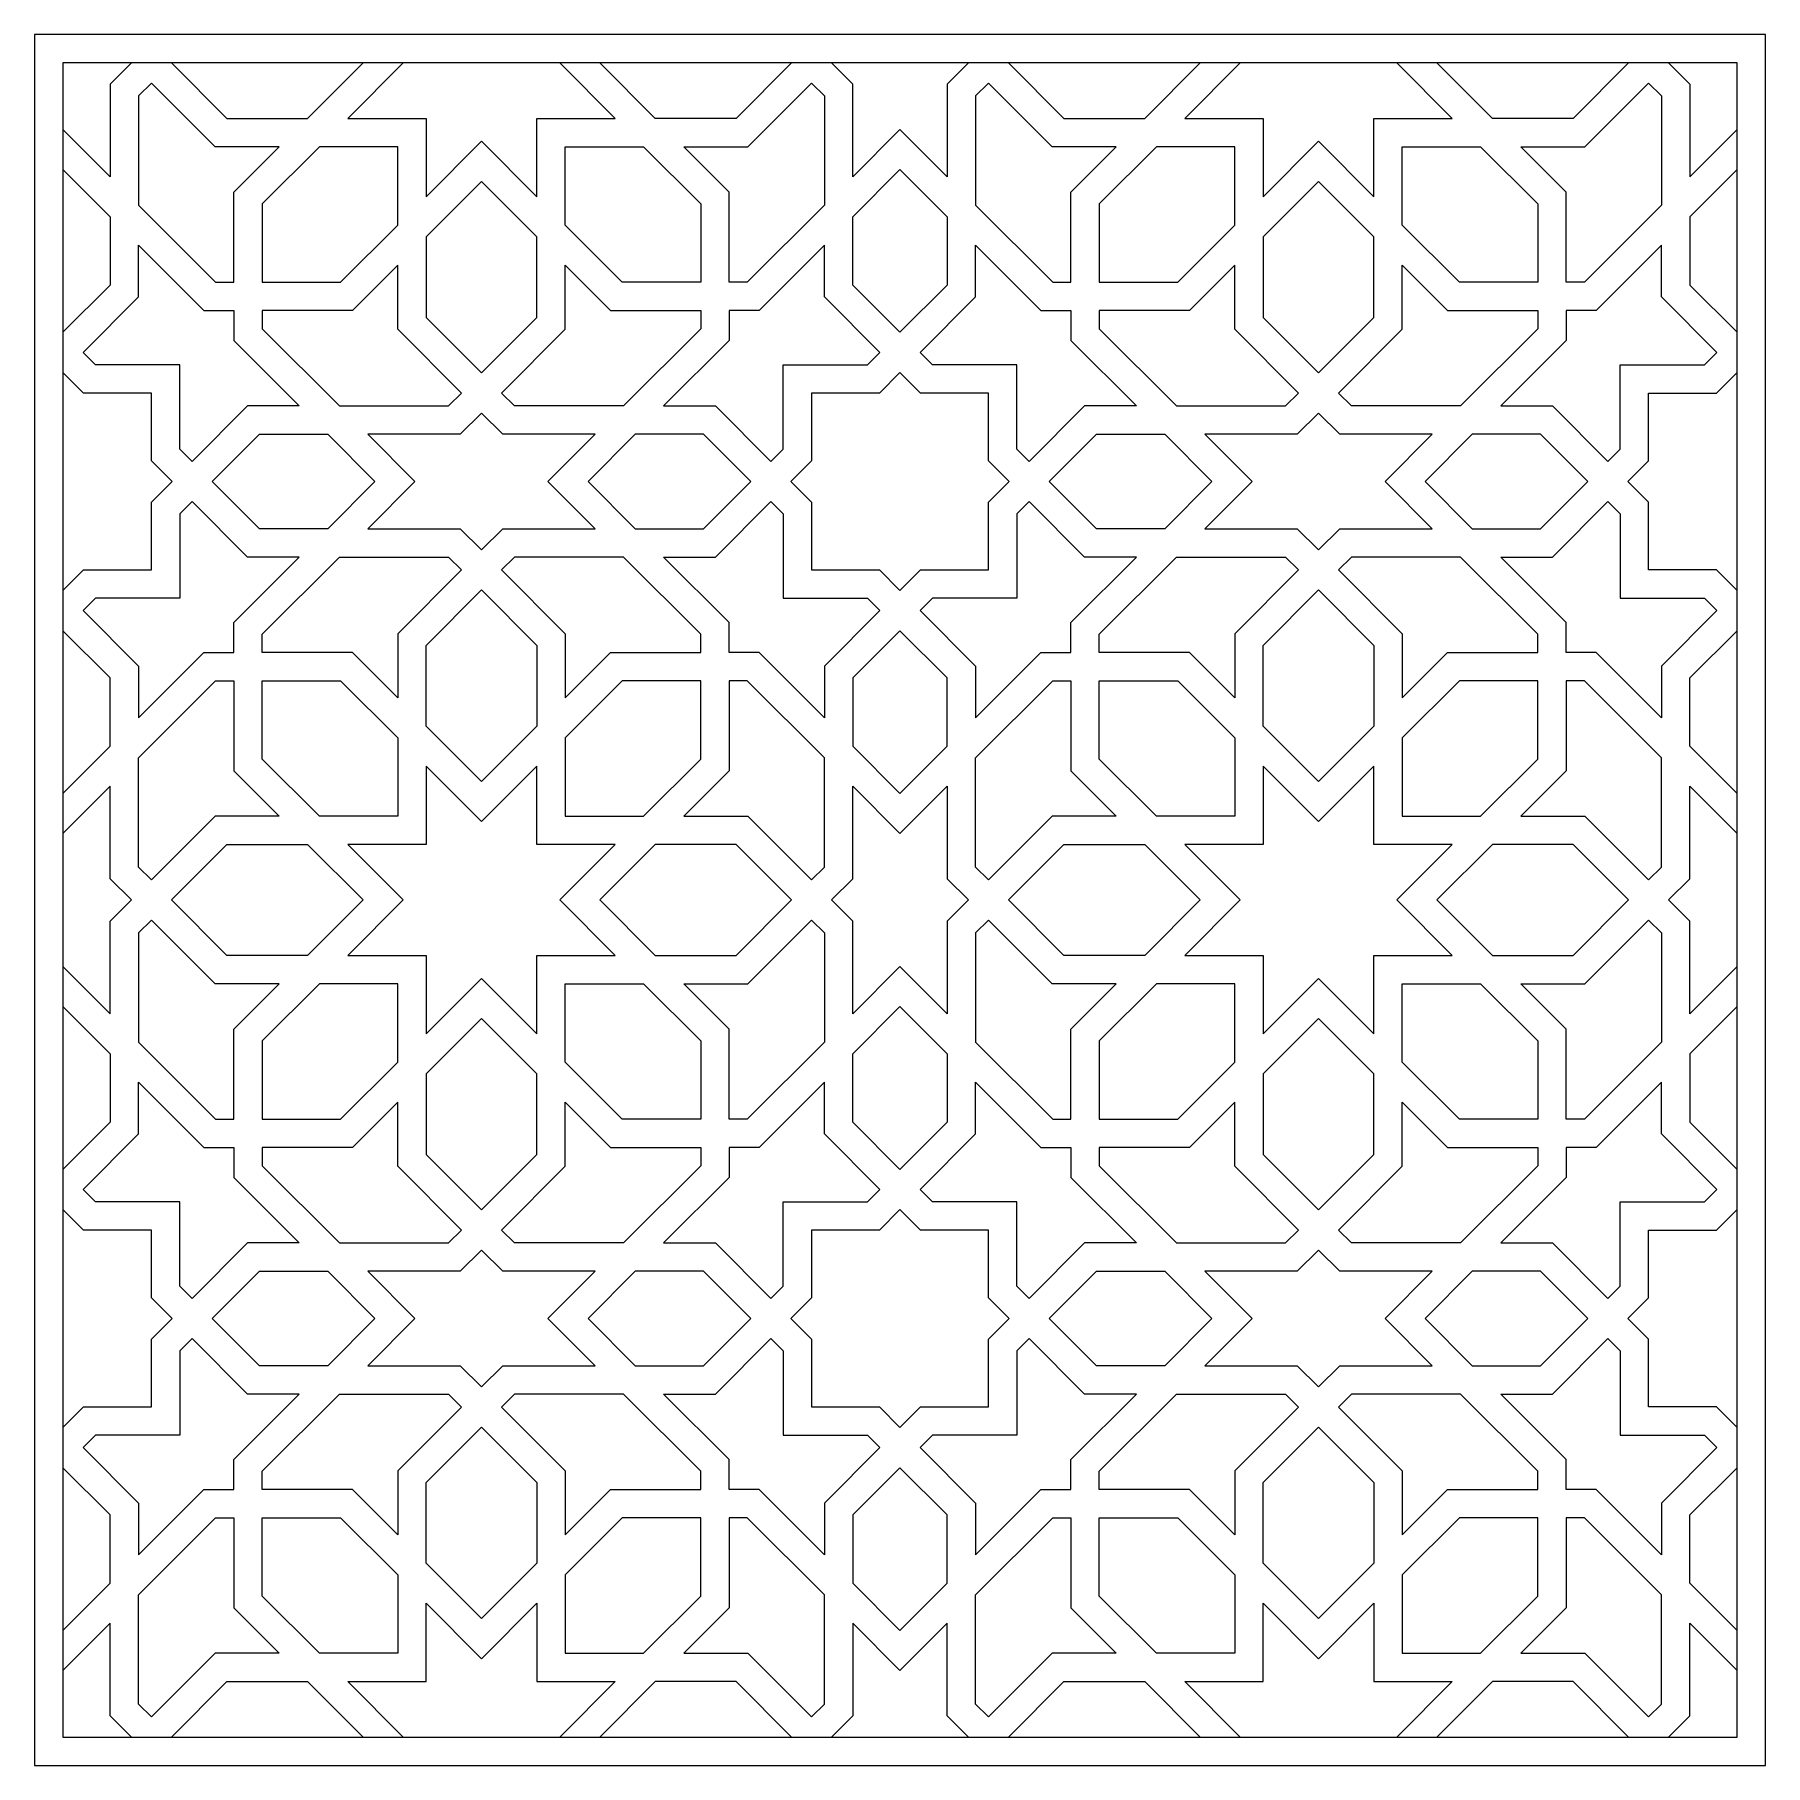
# Model space of a CAD drawing. Extents: x 376 to 1292, y 2504 to 3420.
import ezdxf

# ---------------------------------------------------------------- set-up
doc = ezdxf.new("R2010")
doc.units = 0
doc.layers.add('LAYER_01', color=7, linetype='CONTINUOUS')

msp = doc.modelspace()

# ---------------------------------------------------------------- linework, layer by layer
at = {"layer": 'LAYER_01'}
for points in [[(376.04, 2504.09), (1291.79, 2504.09), (1291.79, 3419.84), (376.04, 3419.84)], [(391.04, 2519.09), (1276.79, 2519.09), (1276.79, 3404.84), (391.04, 3404.84)], [(431.01, 3329.68), (471.82, 3288.86), (481.5, 3288.86), (481.5, 3336.53), (505.49, 3360.53), (471.56, 3360.53), (437.85, 3394.24), (431.01, 3387.39)], [(793.94, 3329.68), (753.13, 3288.86), (743.46, 3288.86), (743.46, 3336.53), (719.46, 3360.53), (753.39, 3360.53), (787.1, 3394.24), (793.94, 3387.39)], [(873.88, 3329.68), (914.7, 3288.86), (924.37, 3288.86), (924.37, 3336.53), (948.37, 3360.53), (914.43, 3360.53), (880.73, 3394.24), (873.88, 3387.39)], [(1236.82, 3329.68), (1196.01, 3288.86), (1186.33, 3288.86), (1186.33, 3336.53), (1162.34, 3360.53), (1196.27, 3360.53), (1229.98, 3394.24), (1236.82, 3387.39)], [(568.16, 3319.07), (568.16, 3360.53), (526.7, 3360.53), (496.5, 3330.32), (496.5, 3288.86), (537.95, 3288.86)], [(656.79, 3319.07), (656.79, 3360.53), (698.25, 3360.53), (728.46, 3330.32), (728.46, 3288.86), (687, 3288.86)], [(1011.04, 3319.07), (1011.04, 3360.53), (969.58, 3360.53), (939.37, 3330.32), (939.37, 3288.86), (980.83, 3288.86)], [(1099.67, 3319.07), (1099.67, 3360.53), (1141.12, 3360.53), (1171.33, 3330.32), (1171.33, 3288.86), (1129.88, 3288.86)], [(833.91, 3348.43), (858.88, 3323.46), (858.88, 3287.31), (833.91, 3262.34), (808.94, 3287.31), (808.94, 3323.46)], [(612.48, 3240.82), (641.79, 3270.14), (641.79, 3312.86), (612.48, 3342.17), (583.16, 3312.86), (583.16, 3270.14)], [(1055.35, 3240.82), (1084.67, 3270.14), (1084.67, 3312.86), (1055.35, 3342.17), (1026.04, 3312.86), (1026.04, 3270.14)], [(431.01, 3308.46), (465.61, 3273.86), (481.5, 3273.86), (481.5, 3257.97), (516.1, 3223.37), (488.73, 3223.37), (459.36, 3194.01), (452.84, 3200.53), (452.84, 3245.21), (408.17, 3245.21), (401.64, 3251.73), (431.01, 3281.09)], [(793.94, 3308.46), (759.34, 3273.86), (743.46, 3273.86), (743.46, 3257.97), (708.86, 3223.37), (736.22, 3223.37), (765.59, 3194.01), (772.11, 3200.53), (772.11, 3245.21), (816.79, 3245.21), (823.31, 3251.73), (793.94, 3281.09)], [(873.88, 3308.46), (908.48, 3273.86), (924.37, 3273.86), (924.37, 3257.97), (958.97, 3223.37), (931.6, 3223.37), (902.24, 3194.01), (895.72, 3200.53), (895.72, 3245.21), (851.04, 3245.21), (844.52, 3251.73), (873.88, 3281.09)], [(1236.82, 3308.46), (1202.22, 3273.86), (1186.33, 3273.86), (1186.33, 3257.97), (1151.73, 3223.37), (1179.1, 3223.37), (1208.46, 3194.01), (1214.99, 3200.53), (1214.99, 3245.21), (1259.66, 3245.21), (1266.19, 3251.73), (1236.82, 3281.09)], [(537.31, 3223.37), (595.03, 3223.37), (601.87, 3230.22), (568.16, 3263.92), (568.16, 3297.86), (544.17, 3273.86), (496.5, 3273.86), (496.5, 3264.19)], [(687.64, 3223.37), (629.92, 3223.37), (623.08, 3230.22), (656.79, 3263.92), (656.79, 3297.86), (680.79, 3273.86), (728.46, 3273.86), (728.46, 3264.19)], [(980.19, 3223.37), (1037.9, 3223.37), (1044.75, 3230.22), (1011.04, 3263.92), (1011.04, 3297.86), (987.04, 3273.86), (939.37, 3273.86), (939.37, 3264.19)], [(1130.52, 3223.37), (1072.8, 3223.37), (1065.96, 3230.22), (1099.67, 3263.92), (1099.67, 3297.86), (1123.66, 3273.86), (1171.33, 3273.86), (1171.33, 3264.19)], [(833.91, 3125.68), (844.83, 3136.6), (880.72, 3136.6), (880.72, 3172.49), (891.63, 3183.4), (880.72, 3194.32), (880.72, 3230.21), (844.83, 3230.21), (833.91, 3241.12), (823, 3230.21), (787.11, 3230.21), (787.11, 3194.32), (776.19, 3183.4), (787.11, 3172.49), (787.11, 3136.6), (823, 3136.6)], [(577.28, 3183.4), (552.31, 3158.43), (601.24, 3158.43), (612.48, 3147.2), (623.71, 3158.43), (672.64, 3158.43), (647.67, 3183.4), (672.64, 3208.37), (623.71, 3208.37), (612.48, 3219.61), (601.24, 3208.37), (552.31, 3208.37)], [(1020.16, 3183.4), (995.19, 3158.43), (1044.12, 3158.43), (1055.35, 3147.2), (1066.59, 3158.43), (1115.52, 3158.43), (1090.55, 3183.4), (1115.52, 3208.37), (1066.59, 3208.37), (1055.35, 3219.61), (1044.12, 3208.37), (995.19, 3208.37)], [(469.97, 3183.4), (494.94, 3208.37), (531.1, 3208.37), (556.07, 3183.4), (531.1, 3158.43), (494.94, 3158.43)], [(668.89, 3183.4), (693.86, 3158.43), (730.01, 3158.43), (754.98, 3183.4), (730.01, 3208.37), (693.86, 3208.37)], [(912.85, 3183.4), (937.82, 3208.37), (973.97, 3208.37), (998.94, 3183.4), (973.97, 3158.43), (937.82, 3158.43)], [(1197.86, 3183.4), (1172.89, 3208.37), (1136.73, 3208.37), (1111.76, 3183.4), (1136.73, 3158.43), (1172.89, 3158.43)], [(431.01, 3058.35), (465.61, 3092.95), (481.5, 3092.95), (481.5, 3108.84), (516.1, 3143.43), (488.73, 3143.43), (459.36, 3172.8), (452.84, 3166.28), (452.84, 3121.6), (408.17, 3121.6), (401.64, 3115.08), (431.01, 3085.71)], [(793.94, 3058.35), (759.34, 3092.95), (743.46, 3092.95), (743.46, 3108.84), (708.86, 3143.43), (736.22, 3143.43), (765.59, 3172.8), (772.11, 3166.28), (772.11, 3121.6), (816.79, 3121.6), (823.31, 3115.08), (793.94, 3085.71)], [(873.88, 3058.35), (908.48, 3092.95), (924.37, 3092.95), (924.37, 3108.84), (958.97, 3143.43), (931.6, 3143.43), (902.24, 3172.8), (895.72, 3166.28), (895.72, 3121.6), (851.04, 3121.6), (844.52, 3115.08), (873.88, 3085.71)], [(1236.82, 3058.35), (1202.22, 3092.95), (1186.33, 3092.95), (1186.33, 3108.84), (1151.73, 3143.43), (1179.1, 3143.43), (1208.46, 3172.8), (1214.99, 3166.28), (1214.99, 3121.6), (1259.66, 3121.6), (1266.19, 3115.08), (1236.82, 3085.71)], [(537.31, 3143.43), (595.03, 3143.43), (601.87, 3136.59), (568.16, 3102.88), (568.16, 3068.95), (544.17, 3092.95), (496.5, 3092.95), (496.5, 3102.62)], [(687.64, 3143.43), (629.92, 3143.43), (623.08, 3136.59), (656.79, 3102.88), (656.79, 3068.95), (680.79, 3092.95), (728.46, 3092.95), (728.46, 3102.62)], [(980.19, 3143.43), (1037.9, 3143.43), (1044.75, 3136.59), (1011.04, 3102.88), (1011.04, 3068.95), (987.04, 3092.95), (939.37, 3092.95), (939.37, 3102.62)], [(1130.52, 3143.43), (1072.8, 3143.43), (1065.96, 3136.59), (1099.67, 3102.88), (1099.67, 3068.95), (1123.66, 3092.95), (1171.33, 3092.95), (1171.33, 3102.62)], [(612.48, 3125.99), (641.79, 3096.67), (641.79, 3053.95), (612.48, 3024.64), (583.16, 3053.95), (583.16, 3096.67)], [(1055.35, 3125.99), (1084.67, 3096.67), (1084.67, 3053.95), (1055.35, 3024.64), (1026.04, 3053.95), (1026.04, 3096.67)], [(833.91, 3018.38), (858.88, 3043.35), (858.88, 3079.5), (833.91, 3104.47), (808.94, 3079.5), (808.94, 3043.35)], [(431.01, 3037.13), (471.82, 3077.95), (481.5, 3077.95), (481.5, 3030.28), (505.49, 3006.28), (471.56, 3006.28), (437.85, 2972.57), (431.01, 2979.41)], [(568.16, 3047.74), (568.16, 3006.28), (526.7, 3006.28), (496.5, 3036.49), (496.5, 3077.95), (537.95, 3077.95)], [(656.79, 3047.74), (656.79, 3006.28), (698.25, 3006.28), (728.46, 3036.49), (728.46, 3077.95), (687, 3077.95)], [(793.94, 3037.13), (753.13, 3077.95), (743.46, 3077.95), (743.46, 3030.28), (719.46, 3006.28), (753.39, 3006.28), (787.1, 2972.57), (793.94, 2979.41)], [(873.88, 3037.13), (914.7, 3077.95), (924.37, 3077.95), (924.37, 3030.28), (948.37, 3006.28), (914.43, 3006.28), (880.73, 2972.57), (873.88, 2979.41)], [(1011.04, 3047.74), (1011.04, 3006.28), (969.58, 3006.28), (939.37, 3036.49), (939.37, 3077.95), (980.83, 3077.95)], [(1099.67, 3047.74), (1099.67, 3006.28), (1141.12, 3006.28), (1171.33, 3036.49), (1171.33, 3077.95), (1129.88, 3077.95)], [(1236.82, 3037.13), (1196.01, 3077.95), (1186.33, 3077.95), (1186.33, 3030.28), (1162.34, 3006.28), (1196.27, 3006.28), (1229.98, 2972.57), (1236.82, 2979.41)], [(612.48, 3003.42), (583.16, 3032.74), (583.16, 2991.28), (541.7, 2991.28), (571.02, 2961.97), (541.7, 2932.65), (583.16, 2932.65), (583.16, 2891.19), (612.48, 2920.51), (641.79, 2891.19), (641.79, 2932.65), (683.25, 2932.65), (653.93, 2961.97), (683.25, 2991.28), (641.79, 2991.28), (641.79, 3032.74)], [(1055.35, 3003.42), (1026.04, 3032.74), (1026.04, 2991.28), (984.58, 2991.28), (1013.9, 2961.97), (984.58, 2932.65), (1026.04, 2932.65), (1026.04, 2891.19), (1055.35, 2920.51), (1084.67, 2891.19), (1084.67, 2932.65), (1126.12, 2932.65), (1096.81, 2961.97), (1126.12, 2991.28), (1084.67, 2991.28), (1084.67, 3032.74)], [(833.91, 2997.16), (858.88, 3022.13), (858.88, 2973.2), (870.12, 2961.97), (858.88, 2950.73), (858.88, 2901.8), (833.91, 2926.77), (808.94, 2901.8), (808.94, 2950.73), (797.71, 2961.97), (808.94, 2973.2), (808.94, 3022.13)], [(448.46, 2961.97), (477.77, 2991.28), (520.49, 2991.28), (549.81, 2961.97), (520.49, 2932.65), (477.77, 2932.65)], [(776.5, 2961.97), (747.18, 2991.28), (704.46, 2991.28), (675.15, 2961.97), (704.46, 2932.65), (747.18, 2932.65)], [(992.68, 2961.97), (963.37, 2932.65), (920.65, 2932.65), (891.33, 2961.97), (920.65, 2991.28), (963.37, 2991.28)], [(1219.37, 2961.97), (1190.06, 2991.28), (1147.34, 2991.28), (1118.02, 2961.97), (1147.34, 2932.65), (1190.06, 2932.65)], [(431.01, 2886.8), (471.82, 2845.99), (481.5, 2845.99), (481.5, 2893.66), (505.49, 2917.65), (471.56, 2917.65), (437.85, 2951.36), (431.01, 2944.52)], [(793.94, 2886.8), (753.13, 2845.99), (743.46, 2845.99), (743.46, 2893.66), (719.46, 2917.65), (753.39, 2917.65), (787.1, 2951.36), (793.94, 2944.52)], [(873.88, 2886.8), (914.7, 2845.99), (924.37, 2845.99), (924.37, 2893.66), (948.37, 2917.65), (914.43, 2917.65), (880.73, 2951.36), (873.88, 2944.52)], [(1236.82, 2886.8), (1196.01, 2845.99), (1186.33, 2845.99), (1186.33, 2893.66), (1162.34, 2917.65), (1196.27, 2917.65), (1229.98, 2951.36), (1236.82, 2944.52)], [(568.16, 2876.19), (568.16, 2917.65), (526.7, 2917.65), (496.5, 2887.44), (496.5, 2845.99), (537.95, 2845.99)], [(656.79, 2876.19), (656.79, 2917.65), (698.25, 2917.65), (728.46, 2887.44), (728.46, 2845.99), (687, 2845.99)], [(1011.04, 2876.19), (1011.04, 2917.65), (969.58, 2917.65), (939.37, 2887.44), (939.37, 2845.99), (980.83, 2845.99)], [(1099.67, 2876.19), (1099.67, 2917.65), (1141.12, 2917.65), (1171.33, 2887.44), (1171.33, 2845.99), (1129.88, 2845.99)], [(833.91, 2905.56), (858.88, 2880.59), (858.88, 2844.43), (833.91, 2819.46), (808.94, 2844.43), (808.94, 2880.59)], [(612.48, 2797.95), (641.79, 2827.26), (641.79, 2869.98), (612.48, 2899.3), (583.16, 2869.98), (583.16, 2827.26)], [(1055.35, 2797.95), (1084.67, 2827.26), (1084.67, 2869.98), (1055.35, 2899.3), (1026.04, 2869.98), (1026.04, 2827.26)], [(431.01, 2865.59), (465.61, 2830.99), (481.5, 2830.99), (481.5, 2815.1), (516.1, 2780.5), (488.73, 2780.5), (459.36, 2751.13), (452.84, 2757.66), (452.84, 2802.33), (408.17, 2802.33), (401.64, 2808.85), (431.01, 2838.22)], [(793.94, 2865.59), (759.34, 2830.99), (743.46, 2830.99), (743.46, 2815.1), (708.86, 2780.5), (736.22, 2780.5), (765.59, 2751.13), (772.11, 2757.66), (772.11, 2802.33), (816.79, 2802.33), (823.31, 2808.85), (793.94, 2838.22)], [(873.88, 2865.59), (908.48, 2830.99), (924.37, 2830.99), (924.37, 2815.1), (958.97, 2780.5), (931.6, 2780.5), (902.24, 2751.13), (895.72, 2757.66), (895.72, 2802.33), (851.04, 2802.33), (844.52, 2808.85), (873.88, 2838.22)], [(1236.82, 2865.59), (1202.22, 2830.99), (1186.33, 2830.99), (1186.33, 2815.1), (1151.73, 2780.5), (1179.1, 2780.5), (1208.46, 2751.13), (1214.99, 2757.66), (1214.99, 2802.33), (1259.66, 2802.33), (1266.19, 2808.85), (1236.82, 2838.22)], [(537.31, 2780.5), (595.03, 2780.5), (601.87, 2787.34), (568.16, 2821.05), (568.16, 2854.98), (544.17, 2830.99), (496.5, 2830.99), (496.5, 2821.31)], [(687.64, 2780.5), (629.92, 2780.5), (623.08, 2787.34), (656.79, 2821.05), (656.79, 2854.98), (680.79, 2830.99), (728.46, 2830.99), (728.46, 2821.31)], [(980.19, 2780.5), (1037.9, 2780.5), (1044.75, 2787.34), (1011.04, 2821.05), (1011.04, 2854.98), (987.04, 2830.99), (939.37, 2830.99), (939.37, 2821.31)], [(1130.52, 2780.5), (1072.8, 2780.5), (1065.96, 2787.34), (1099.67, 2821.05), (1099.67, 2854.98), (1123.66, 2830.99), (1171.33, 2830.99), (1171.33, 2821.31)], [(833.91, 2682.81), (844.83, 2693.72), (880.72, 2693.72), (880.72, 2729.61), (891.63, 2740.53), (880.72, 2751.44), (880.72, 2787.33), (844.83, 2787.33), (833.91, 2798.25), (823, 2787.33), (787.11, 2787.33), (787.11, 2751.44), (776.19, 2740.53), (787.11, 2729.61), (787.11, 2693.72), (823, 2693.72)], [(577.28, 2740.53), (552.31, 2715.56), (601.24, 2715.56), (612.48, 2704.32), (623.71, 2715.56), (672.64, 2715.56), (647.67, 2740.53), (672.64, 2765.5), (623.71, 2765.5), (612.48, 2776.73), (601.24, 2765.5), (552.31, 2765.5)], [(1020.16, 2740.53), (995.19, 2715.56), (1044.12, 2715.56), (1055.35, 2704.32), (1066.59, 2715.56), (1115.52, 2715.56), (1090.55, 2740.53), (1115.52, 2765.5), (1066.59, 2765.5), (1055.35, 2776.73), (1044.12, 2765.5), (995.19, 2765.5)], [(469.97, 2740.53), (494.94, 2765.5), (531.1, 2765.5), (556.07, 2740.53), (531.1, 2715.56), (494.94, 2715.56)], [(668.89, 2740.53), (693.86, 2715.56), (730.01, 2715.56), (754.98, 2740.53), (730.01, 2765.5), (693.86, 2765.5)], [(912.85, 2740.53), (937.82, 2765.5), (973.97, 2765.5), (998.94, 2740.53), (973.97, 2715.56), (937.82, 2715.56)], [(1111.76, 2740.53), (1136.73, 2715.56), (1172.89, 2715.56), (1197.86, 2740.53), (1172.89, 2765.5), (1136.73, 2765.5)], [(431.01, 2615.47), (465.61, 2650.07), (481.5, 2650.07), (481.5, 2665.96), (516.1, 2700.56), (488.73, 2700.56), (459.36, 2729.92), (452.84, 2723.4), (452.84, 2678.72), (408.17, 2678.72), (401.64, 2672.2), (431.01, 2642.84)], [(793.94, 2615.47), (759.34, 2650.07), (743.46, 2650.07), (743.46, 2665.96), (708.86, 2700.56), (736.22, 2700.56), (765.59, 2729.92), (772.11, 2723.4), (772.11, 2678.72), (816.79, 2678.72), (823.31, 2672.2), (793.94, 2642.84)], [(873.88, 2615.47), (908.48, 2650.07), (924.37, 2650.07), (924.37, 2665.96), (958.97, 2700.56), (931.6, 2700.56), (902.24, 2729.92), (895.72, 2723.4), (895.72, 2678.72), (851.04, 2678.72), (844.52, 2672.2), (873.88, 2642.84)], [(1236.82, 2615.47), (1202.22, 2650.07), (1186.33, 2650.07), (1186.33, 2665.96), (1151.73, 2700.56), (1179.1, 2700.56), (1208.46, 2729.92), (1214.99, 2723.4), (1214.99, 2678.72), (1259.66, 2678.72), (1266.19, 2672.2), (1236.82, 2642.84)], [(537.31, 2700.56), (595.03, 2700.56), (601.87, 2693.71), (568.16, 2660.01), (568.16, 2626.07), (544.17, 2650.07), (496.5, 2650.07), (496.5, 2659.74)], [(687.64, 2700.56), (629.92, 2700.56), (623.08, 2693.71), (656.79, 2660.01), (656.79, 2626.07), (680.79, 2650.07), (728.46, 2650.07), (728.46, 2659.74)], [(980.19, 2700.56), (1037.9, 2700.56), (1044.75, 2693.71), (1011.04, 2660.01), (1011.04, 2626.07), (987.04, 2650.07), (939.37, 2650.07), (939.37, 2659.74)], [(1130.52, 2700.56), (1072.8, 2700.56), (1065.96, 2693.71), (1099.67, 2660.01), (1099.67, 2626.07), (1123.66, 2650.07), (1171.33, 2650.07), (1171.33, 2659.74)], [(612.48, 2683.11), (641.79, 2653.79), (641.79, 2611.07), (612.48, 2581.76), (583.16, 2611.07), (583.16, 2653.79)], [(1055.35, 2683.11), (1084.67, 2653.79), (1084.67, 2611.07), (1055.35, 2581.76), (1026.04, 2611.07), (1026.04, 2653.79)], [(833.91, 2575.5), (858.88, 2600.47), (858.88, 2636.62), (833.91, 2661.59), (808.94, 2636.62), (808.94, 2600.47)], [(431.01, 2594.26), (471.82, 2635.07), (481.5, 2635.07), (481.5, 2587.4), (505.49, 2563.4), (471.56, 2563.4), (437.85, 2529.7), (431.01, 2536.54)], [(568.16, 2604.86), (568.16, 2563.4), (526.7, 2563.4), (496.5, 2593.61), (496.5, 2635.07), (537.95, 2635.07)], [(656.79, 2604.86), (656.79, 2563.4), (698.25, 2563.4), (728.46, 2593.61), (728.46, 2635.07), (687, 2635.07)], [(793.94, 2594.26), (753.13, 2635.07), (743.46, 2635.07), (743.46, 2587.4), (719.46, 2563.4), (753.39, 2563.4), (787.1, 2529.7), (793.94, 2536.54)], [(873.88, 2594.26), (914.7, 2635.07), (924.37, 2635.07), (924.37, 2587.4), (948.37, 2563.4), (914.43, 2563.4), (880.73, 2529.7), (873.88, 2536.54)], [(1011.04, 2604.86), (1011.04, 2563.4), (969.58, 2563.4), (939.37, 2593.61), (939.37, 2635.07), (980.83, 2635.07)], [(1099.67, 2604.86), (1099.67, 2563.4), (1141.12, 2563.4), (1171.33, 2593.61), (1171.33, 2635.07), (1129.88, 2635.07)], [(1236.82, 2594.26), (1196.01, 2635.07), (1186.33, 2635.07), (1186.33, 2587.4), (1162.34, 2563.4), (1196.27, 2563.4), (1229.98, 2529.7), (1236.82, 2536.54)]]:
    msp.add_lwpolyline(points, close=True, dxfattribs=at)
for points in [[(427.24, 3404.84), (416.01, 3393.61), (416.01, 3344.68), (391.04, 3369.65)], [(448.46, 3404.84), (477.77, 3375.53), (520.49, 3375.53), (549.81, 3404.84)], [(571.02, 3404.84), (541.7, 3375.53), (583.16, 3375.53), (583.16, 3334.07), (612.48, 3363.39), (641.79, 3334.07), (641.79, 3375.53), (683.25, 3375.53), (653.93, 3404.84)], [(776.5, 3404.84), (747.18, 3375.53), (704.46, 3375.53), (675.15, 3404.84)], [(870.12, 3404.84), (858.88, 3393.61), (858.88, 3344.68), (833.91, 3369.65), (808.94, 3344.68), (808.94, 3393.61), (797.71, 3404.84)], [(891.33, 3404.84), (920.65, 3375.53), (963.37, 3375.53), (992.68, 3404.84)], [(1013.9, 3404.84), (984.58, 3375.53), (1026.04, 3375.53), (1026.04, 3334.07), (1055.35, 3363.39), (1084.67, 3334.07), (1084.67, 3375.53), (1126.12, 3375.53), (1096.81, 3404.84)], [(1219.37, 3404.84), (1190.06, 3375.53), (1147.34, 3375.53), (1118.02, 3404.84)], [(1240.59, 3404.84), (1251.82, 3393.61), (1251.82, 3344.68), (1276.79, 3369.65)], [(391.04, 3348.43), (416.01, 3323.46), (416.01, 3287.31), (391.04, 3262.34)], [(1276.79, 3348.43), (1251.82, 3323.46), (1251.82, 3287.31), (1276.79, 3262.34)], [(391.04, 3125.68), (401.95, 3136.6), (437.84, 3136.6), (437.84, 3172.49), (448.76, 3183.4), (437.84, 3194.32), (437.84, 3230.21), (401.95, 3230.21), (391.04, 3241.12)], [(1276.79, 3125.68), (1265.88, 3136.6), (1229.99, 3136.6), (1229.99, 3172.49), (1219.07, 3183.4), (1229.99, 3194.32), (1229.99, 3230.21), (1265.88, 3230.21), (1276.79, 3241.12)], [(391.04, 3018.38), (416.01, 3043.35), (416.01, 3079.5), (391.04, 3104.47)], [(1276.79, 3018.38), (1251.82, 3043.35), (1251.82, 3079.5), (1276.79, 3104.47)], [(391.04, 2926.77), (416.01, 2901.8), (416.01, 2950.73), (427.24, 2961.97), (416.01, 2973.2), (416.01, 3022.13), (391.04, 2997.16)], [(1276.79, 2926.77), (1251.82, 2901.8), (1251.82, 2950.73), (1240.59, 2961.97), (1251.82, 2973.2), (1251.82, 3022.13), (1276.79, 2997.16)], [(391.04, 2905.56), (416.01, 2880.59), (416.01, 2844.43), (391.04, 2819.46)], [(1276.79, 2905.56), (1251.82, 2880.59), (1251.82, 2844.43), (1276.79, 2819.46)], [(391.04, 2682.81), (401.95, 2693.72), (437.84, 2693.72), (437.84, 2729.61), (448.76, 2740.53), (437.84, 2751.44), (437.84, 2787.33), (401.95, 2787.33), (391.04, 2798.25)], [(1276.79, 2682.81), (1265.88, 2693.72), (1229.99, 2693.72), (1229.99, 2729.61), (1219.07, 2740.53), (1229.99, 2751.44), (1229.99, 2787.33), (1265.88, 2787.33), (1276.79, 2798.25)], [(391.04, 2575.5), (416.01, 2600.47), (416.01, 2636.62), (391.04, 2661.59)], [(1276.79, 2575.5), (1251.82, 2600.47), (1251.82, 2636.62), (1276.79, 2661.59)], [(571.02, 2519.09), (541.7, 2548.4), (583.16, 2548.4), (583.16, 2589.86), (612.48, 2560.55), (641.79, 2589.86), (641.79, 2548.4), (683.25, 2548.4), (653.93, 2519.09)], [(1013.9, 2519.09), (984.58, 2548.4), (1026.04, 2548.4), (1026.04, 2589.86), (1055.35, 2560.55), (1084.67, 2589.86), (1084.67, 2548.4), (1126.12, 2548.4), (1096.81, 2519.09)], [(427.24, 2519.09), (416.01, 2530.32), (416.01, 2579.26), (391.04, 2554.29)], [(870.12, 2519.09), (858.88, 2530.32), (858.88, 2579.26), (833.91, 2554.29), (808.94, 2579.26), (808.94, 2530.32), (797.71, 2519.09)], [(1240.59, 2519.09), (1251.82, 2530.32), (1251.82, 2579.26), (1276.79, 2554.29)], [(448.46, 2519.09), (477.77, 2548.4), (520.49, 2548.4), (549.81, 2519.09)], [(776.5, 2519.09), (747.18, 2548.4), (704.46, 2548.4), (675.15, 2519.09)], [(891.33, 2519.09), (920.65, 2548.4), (963.37, 2548.4), (992.68, 2519.09)], [(1219.37, 2519.09), (1190.06, 2548.4), (1147.34, 2548.4), (1118.02, 2519.09)]]:
    msp.add_lwpolyline(points, dxfattribs=at)

doc.saveas('drawing.dxf')
